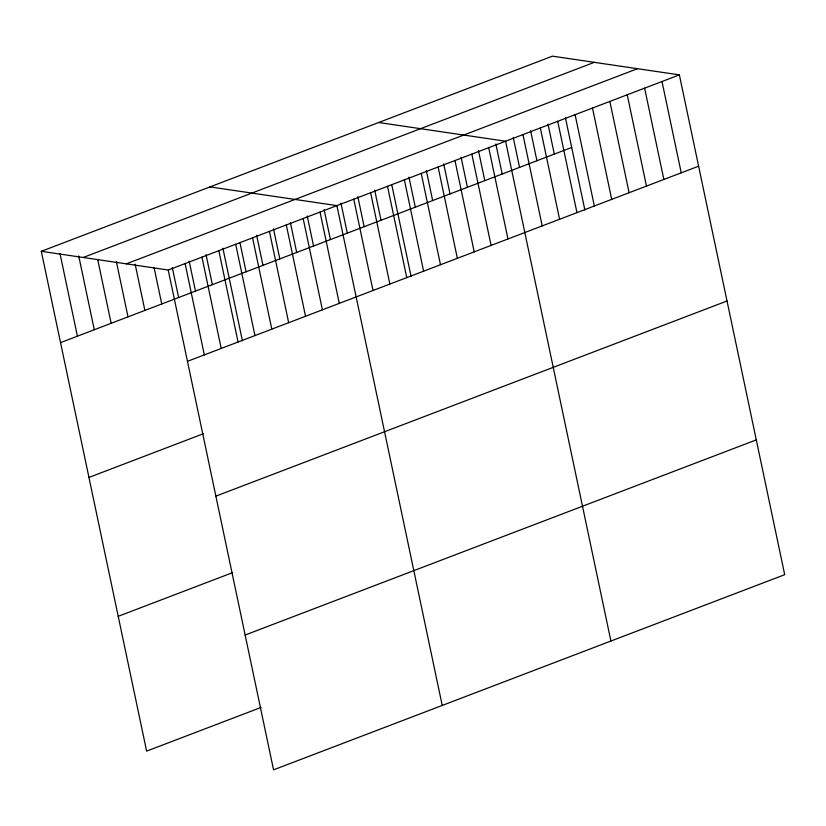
<?xml version="1.0" encoding="UTF-8"?>
<svg xmlns="http://www.w3.org/2000/svg" width="826" height="826" viewBox="0 0 826 826"><rect width="100%" height="100%" fill="white"/><g stroke="black" fill="none" stroke-linecap="round" stroke-linejoin="round"><path stroke-width="1.24" d="M41.3 251.31L552.449 56.158L679.375 74.877L784.7 574.689L273.551 769.842L168.225 270.019L41.3 251.31L146.625 751.123L261.088 707.428M83.189 257.485L594.338 62.332M126.337 263.845L637.486 68.703M168.225 270.019L679.375 74.877M60.546 342.614L571.695 147.472M187.471 361.334L698.61 166.191M88.95 477.428L203.413 433.722M215.875 496.137L727.025 300.994M118.221 616.32L232.684 572.614M245.146 635.029L756.296 439.886M378.659 122.506L505.584 141.225L610.91 641.048M209.98 186.903L336.905 205.622L442.23 705.445M661.998 81.516L681.233 172.82M644.61 88.145L663.856 179.459M627.233 94.783L646.479 186.098M609.856 101.422L629.102 192.726M592.479 108.051L611.715 199.365M575.102 114.69L594.338 205.994M565.366 117.447L584.88 210.062M557.715 121.319L576.961 212.633M547.989 124.086L554.308 154.111M540.338 127.958L559.584 219.272M530.602 130.725L536.931 160.74M522.961 134.597L542.207 225.901M513.225 137.353L519.554 167.379M495.848 143.992L502.177 174.007M488.713 147.668L507.959 238.982M478.471 150.621L484.8 180.646M471.842 154.111L491.088 245.415M461.094 157.26L467.413 187.285M454.981 160.543L474.217 251.858M443.707 163.899L450.036 193.914M438.11 166.986L457.356 258.301M426.33 170.528L432.659 200.553M421.239 173.429L440.485 264.733M408.953 177.167L415.282 207.181M404.379 179.861L423.614 271.176M391.834 185.055L411.09 276.411M387.508 186.304L406.753 277.619M374.705 190.238L381.034 220.263M370.637 192.747L389.882 284.061M357.834 196.681L364.163 226.696M353.776 199.19L373.011 290.494M340.973 203.124L347.292 233.138M324.102 209.556L330.431 239.581M320.034 212.065L339.28 303.379M307.231 215.999L313.56 246.024M303.163 218.508L322.408 309.812M290.37 222.442L296.689 252.457M286.302 224.94L305.537 316.255M273.499 228.885L279.828 258.899M269.431 231.383L288.677 322.698M256.628 235.317L262.957 265.342M252.56 237.826L271.806 329.14M240.025 243.009L246.086 271.775M235.699 244.269L254.935 335.573M222.896 248.203L242.41 340.808M218.828 250.701L238.074 342.016M206.025 254.635L212.354 284.66M201.957 257.144L221.203 348.458M189.154 261.078L195.483 291.103M185.096 263.587L204.332 354.891M172.293 267.521L178.623 297.536M154.101 267.707L161.751 303.978M135.134 264.134L144.88 310.421M116.414 261.821L128.009 316.854M97.705 259.509L111.149 323.296M78.728 255.936L94.278 329.739M60.009 253.623L77.407 336.182"/></g></svg>
